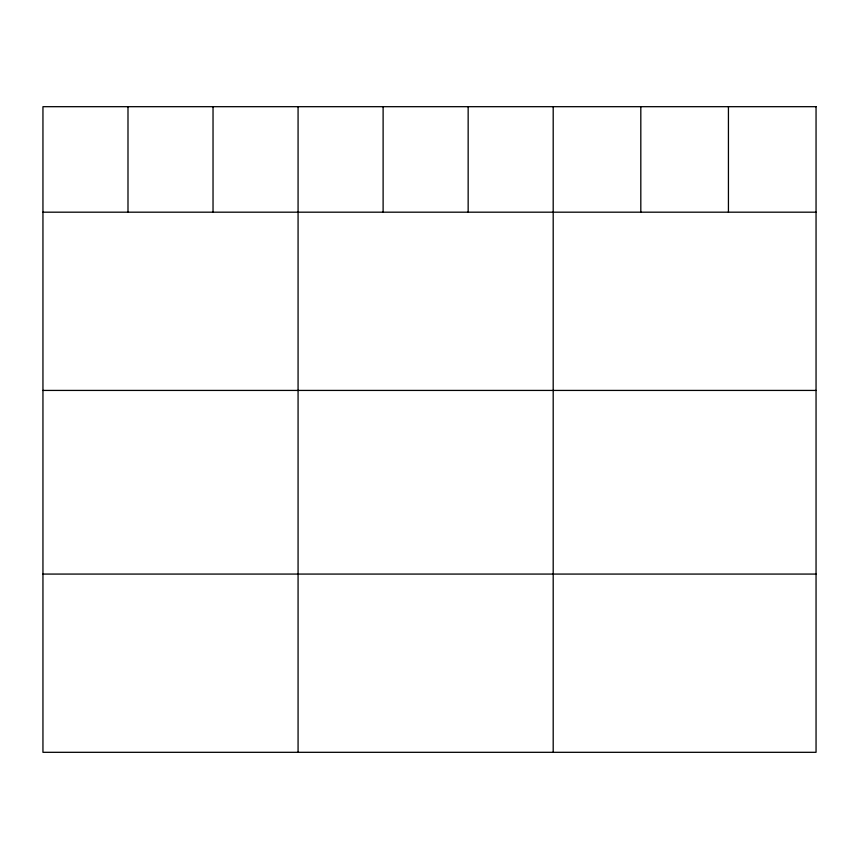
<?xml version="1.0" encoding="UTF-8"?>
<svg xmlns="http://www.w3.org/2000/svg" width="859" height="859" viewBox="0 0 859 859"><rect width="100%" height="100%" fill="white"/><g stroke="black" fill="none" stroke-linecap="round" stroke-linejoin="round"><path stroke-width="1.29" d="M42.95 212.184L816.05 212.184M42.95 390.426L816.05 390.426M42.95 574.07L816.05 574.07M728.432 106.688L728.432 212.184M640.814 106.688L640.814 212.184M553.196 106.688L553.196 752.312M468.155 106.688L468.155 212.184M383.114 106.688L383.114 212.184M298.073 106.688L298.073 752.312M213.032 106.688L213.032 212.184M127.991 106.688L127.991 212.184M816.05 106.688L42.95 106.688L42.95 752.312L816.05 752.312L816.05 106.688"/></g></svg>
